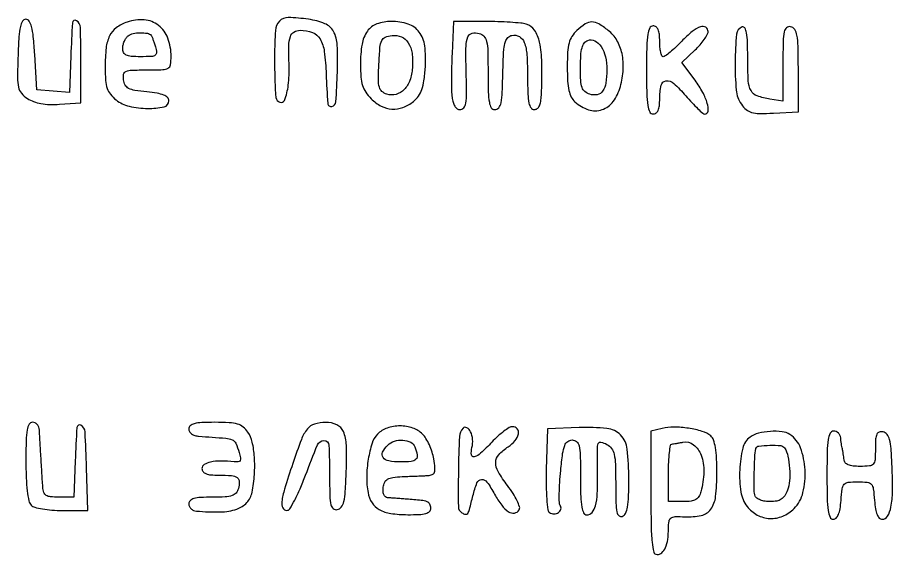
# Model space of a CAD drawing. Header units: millimetres. Extents: x 2712 to 3553, y 1367 to 1961.
# Drawn here: x 3299.2 to 3352.5, y 1457.4 to 1490.1 of the extents above; entities that cross this region are included whole.
import ezdxf

# ---------------------------------------------------------------- set-up
doc = ezdxf.new("R2010")
doc.units = ezdxf.units.MM

msp = doc.modelspace()

# ---------------------------------------------------------------- linework, layer by layer
for points in [[(3299.802, 1485.17, 0.059878), (3300.17, 1484.987, 0.041139), (3300.621, 1484.868, 0.035734), (3301.151, 1484.812, 0.024289), (3301.758, 1484.821), (3303.055, 1484.904), (3303.055, 1487.386, 0.007098), (3303.025, 1489.502, 0.250203), (3302.789, 1489.916, 0.567797), (3302.544, 1489.792, 0.007962), (3302.441, 1487.773), (3302.362, 1485.544), (3301.367, 1485.626), (3300.372, 1485.709), (3300.238, 1487.856, 0.007904), (3300.153, 1488.942, 0.037754), (3300.048, 1489.555, 0.079301), (3299.905, 1489.89, 0.257814), (3299.701, 1490.002, 0.261349), (3299.498, 1489.888, 0.083547), (3299.365, 1489.555, 0.03765), (3299.277, 1488.935, 0.007256), (3299.221, 1487.802, 0.006162), (3299.19, 1486.443, 0.057001), (3299.25, 1485.858, 0.123453), (3299.431, 1485.495, 0.0707)], [(3314.947, 1485.23, 0.259516), (3315.188, 1484.943, 0.407334), (3315.462, 1485.061, 0.069137), (3315.699, 1485.99, 0.036068), (3315.747, 1487.185, -0.010488), (3315.734, 1488.374, -0.073701), (3315.825, 1488.945, -0.18147), (3316.043, 1489.225, -0.137966), (3316.421, 1489.331, -0.09166), (3317.167, 1489.194, -0.169451), (3317.633, 1488.8, -0.102264), (3317.893, 1488.04, -0.022153), (3318.007, 1486.648, 0.008977), (3318.106, 1484.877, 0.450478), (3318.353, 1484.688, 0.338525), (3318.601, 1484.969, 0.008436), (3318.696, 1486.785, 0.020114), (3318.689, 1488.428, 0.114792), (3318.455, 1489.263, 0.172809), (3317.926, 1489.733, 0.060735), (3316.931, 1490.001, 0.028084), (3315.69, 1490.108, 0.215588), (3315.163, 1489.888, 0.172271), (3314.914, 1489.314, 0.01691), (3314.861, 1487.783, 0.003909), (3314.866, 1486.948, 0.004823), (3314.885, 1486.17, 0.004005), (3314.913, 1485.518, 0.035078)], [(3305.203, 1485.085, 0.110975), (3305.996, 1484.707, 0.052471), (3307.128, 1484.571, 0.056304), (3308.123, 1484.668, 0.353892), (3308.422, 1485.038, 0.204984), (3308.341, 1485.229, 0.09568), (3308.109, 1485.378, 0.053604), (3307.706, 1485.491, 0.016659), (3307.081, 1485.575, -0.014571), (3306.346, 1485.67, -0.079963), (3305.967, 1485.794, -0.146587), (3305.761, 1485.993, -0.092863), (3305.653, 1486.313, -0.084031), (3305.662, 1486.651, -0.247805), (3305.804, 1486.826, -0.093684), (3306.147, 1486.902, -0.007812), (3307.062, 1486.916, 0.007749), (3308.043, 1486.932, 0.1186), (3308.368, 1487.02, 0.231547), (3308.517, 1487.232, 0.039386), (3308.557, 1487.739, 0.088763), (3308.358, 1488.851, 0.139411), (3307.789, 1489.629, 0.147415), (3306.922, 1489.965, 0.103514), (3305.877, 1489.829, 0.074213), (3305.212, 1489.48, 0.121258), (3304.805, 1488.994, 0.08812), (3304.593, 1488.259, 0.026208), (3304.531, 1487.088, 0.016015), (3304.558, 1486.272, 0.064974), (3304.653, 1485.785, 0.092107), (3304.851, 1485.429, 0.053377)], [(3320.754, 1485.16, 0.076532), (3321.366, 1484.711, 0.104673), (3322.022, 1484.529, 0.106069), (3322.689, 1484.629, 0.080337), (3323.333, 1484.998, 0.067958), (3323.64, 1485.325, 0.071072), (3323.843, 1485.718, 0.050048), (3323.973, 1486.259, 0.016334), (3324.057, 1487.078, 0.048339), (3324.022, 1488.374, 0.129838), (3323.681, 1489.223, 0.154996), (3323.011, 1489.704, 0.079063), (3321.979, 1489.868, 0.086647), (3321.103, 1489.715, 0.151665), (3320.521, 1489.276, 0.116206), (3320.195, 1488.486, 0.040084), (3320.095, 1487.247, 0.019257), (3320.125, 1486.483, 0.057234), (3320.224, 1485.969, 0.072701), (3320.421, 1485.563, 0.047386)], [(3325.681, 1485.239, 0.046132), (3325.742, 1484.949, 0.067043), (3325.852, 1484.712, 0.085358), (3325.994, 1484.555, 0.167403), (3326.151, 1484.501, 0.213281), (3326.394, 1484.61, 0.146793), (3326.525, 1484.887, 0.039557), (3326.566, 1485.498, 0.003178), (3326.538, 1487.113, -0.010672), (3326.536, 1488.371, -0.0897), (3326.647, 1488.925, -0.245051), (3326.902, 1489.146, -0.122705), (3327.341, 1489.141, -0.144802), (3327.629, 1488.967, -0.130486), (3327.79, 1488.657, -0.049437), (3327.862, 1488.07, -0.005801), (3327.877, 1486.751, 0.006553), (3327.893, 1485.567, 0.037728), (3327.957, 1484.943, 0.090007), (3328.078, 1484.616, 0.264599), (3328.28, 1484.501, 0.215824), (3328.528, 1484.614, 0.135221), (3328.669, 1484.905, 0.035975), (3328.741, 1485.551, 0.0027), (3328.801, 1487.318, -0.010894), (3328.844, 1488.177, -0.058189), (3328.932, 1488.637, -0.123483), (3329.088, 1488.891, -0.147238), (3329.336, 1489.022, -0.180442), (3329.788, 1488.946, -0.174933), (3330.087, 1488.591, -0.07369), (3330.245, 1487.836, -0.014476), (3330.288, 1486.447, 0.008073), (3330.307, 1485.44, 0.042936), (3330.373, 1484.893, 0.100337), (3330.497, 1484.605, 0.245974), (3330.695, 1484.501, 0.161221), (3330.872, 1484.56, 0.117501), (3331.005, 1484.719, 0.07563), (3331.092, 1484.989, 0.03083), (3331.131, 1485.373, 0.01274), (3331.157, 1487.371, 0.049275), (3331.019, 1488.602, 0.092442), (3330.713, 1489.338, 0.184686), (3330.21, 1489.703, 0.041811), (3329.869, 1489.765, 0.00767), (3329.229, 1489.815, 0.008195), (3328.477, 1489.851, 0.007371), (3327.697, 1489.864), (3325.773, 1489.868), (3325.685, 1487.923, 0.005433), (3325.657, 1487.124, 0.00559), (3325.647, 1486.332, 0.005422), (3325.654, 1485.645, 0.023537)], [(3333.177, 1484.97, 0.104057), (3334.007, 1484.492, 0.161351), (3334.826, 1484.496, 0.15417), (3335.507, 1484.993, 0.092978), (3335.944, 1485.902, 0.050205), (3336.116, 1486.953, 0.068509), (3336.045, 1487.909, 0.077951), (3335.736, 1488.713, 0.095761), (3335.211, 1489.32, 0.034177), (3334.623, 1489.721, 0.13309), (3334.201, 1489.835, 0.14521), (3333.801, 1489.717, 0.043485), (3333.295, 1489.321, 0.064344), (3332.996, 1488.96, 0.076968), (3332.82, 1488.555, 0.050826), (3332.732, 1487.994, 0.013339), (3332.708, 1487.082, 0.013845), (3332.731, 1486.24, 0.040875), (3332.81, 1485.667, 0.061167), (3332.953, 1485.263, 0.094804)], [(3337.94, 1484.233, 0.162841), (3338.119, 1484.293, 0.129215), (3338.247, 1484.454, 0.076643), (3338.321, 1484.735, 0.026284), (3338.343, 1485.156, -0.052738), (3338.43, 1485.977, -0.320854), (3338.727, 1486.248, -0.217726), (3339.197, 1486.097, -0.030259), (3339.929, 1485.344, 0.009798), (3340.313, 1484.916, 0.01431), (3340.668, 1484.555, 0.009688), (3340.975, 1484.272, 0.188654), (3341.093, 1484.229, 0.37958), (3341.289, 1484.409, 0.095571), (3341.246, 1484.878, 0.05545), (3340.967, 1485.55, 0.03262), (3340.498, 1486.284), (3339.701, 1487.368), (3340.498, 1488.132, 0.021186), (3340.803, 1488.45, 0.025473), (3341.061, 1488.774, 0.025469), (3341.246, 1489.064, 0.130319), (3341.295, 1489.247, 0.253621), (3341.15, 1489.514, 0.23594), (3340.84, 1489.549, 0.085664), (3340.329, 1489.257, 0.027419), (3339.685, 1488.661, -0.011009), (3339.32, 1488.301, -0.01545), (3338.978, 1487.997, -0.011674), (3338.685, 1487.764, -0.163559), (3338.559, 1487.721, -0.30656), (3338.475, 1487.778, -0.038817), (3338.406, 1487.997, -0.0348), (3338.358, 1488.301, -0.021655), (3338.343, 1488.661, 0.025511), (3338.321, 1489.091, 0.075863), (3338.247, 1489.376, 0.129352), (3338.12, 1489.539, 0.164293), (3337.94, 1489.6, 0.286822), (3337.735, 1489.471, 0.076301), (3337.615, 1489.085, 0.032071), (3337.553, 1488.352, 0.005163), (3337.538, 1486.916, 0.005163), (3337.553, 1485.481, 0.032071), (3337.615, 1484.747, 0.076301), (3337.735, 1484.361, 0.286822)], [(3343.323, 1484.824, 0.063293), (3343.621, 1484.498, 0.109346), (3343.944, 1484.327, 0.067376), (3344.414, 1484.264, 0.012868), (3345.277, 1484.287), (3346.796, 1484.367), (3346.796, 1486.913, 0.005171), (3346.781, 1488.353, 0.038923), (3346.714, 1489.03, 0.10205), (3346.573, 1489.384, 0.202047), (3346.326, 1489.549, 0.227233), (3346.081, 1489.484, 0.166361), (3345.935, 1489.239, 0.047127), (3345.87, 1488.671, 0.00488), (3345.857, 1487.322), (3345.857, 1485.006), (3345.068, 1485.13, -0.048), (3344.288, 1485.331, -0.183053), (3343.913, 1485.653, -0.111996), (3343.746, 1486.244, -0.013077), (3343.71, 1487.625, 0.007999), (3343.694, 1488.601, 0.035519), (3343.635, 1489.171, 0.079232), (3343.532, 1489.47, 0.365043), (3343.374, 1489.533, 0.299089), (3343.027, 1489.095, 0.019486), (3342.942, 1487.396, 0.024458), (3343.007, 1485.687, 0.132579)], [(3305.94, 1488.996, -0.117789), (3306.233, 1489.133, -0.047103), (3306.677, 1489.181, -0.046497), (3307.107, 1489.147, -0.171945), (3307.34, 1489.016, -0.082259), (3307.379, 1488.954, -0.006965), (3307.449, 1488.777, -0.00909), (3307.525, 1488.563, -0.006909), (3307.602, 1488.325, -0.05131), (3307.671, 1487.98, -0.275697), (3307.591, 1487.814, -0.136517), (3307.354, 1487.736, -0.011297), (3306.696, 1487.721, -0.01735), (3306.122, 1487.741, -0.091019), (3305.817, 1487.819, -0.175553), (3305.661, 1487.973, -0.111255), (3305.605, 1488.225, -0.058053), (3305.63, 1488.438, -0.044683), (3305.703, 1488.659, -0.04582), (3305.812, 1488.857, -0.076464)], [(3322.023, 1489.012, -0.13), (3322.595, 1488.929, -0.152277), (3323.012, 1488.575, -0.109553), (3323.242, 1487.939, -0.048794), (3323.269, 1487.044, -0.06844), (3323.111, 1486.281, -0.107723), (3322.76, 1485.714, -0.135386), (3322.269, 1485.426, -0.143483), (3321.712, 1485.438, -0.100134), (3321.409, 1485.606, -0.152153), (3321.25, 1485.859, -0.068331), (3321.194, 1486.307, -0.008816), (3321.224, 1487.274, -0.008197), (3321.29, 1488.301, -0.087791), (3321.395, 1488.703, -0.191022), (3321.608, 1488.906, -0.067565)], [(3333.954, 1488.713, -0.211761), (3334.385, 1488.691, -0.131558), (3334.768, 1488.348, -0.089749), (3335.033, 1487.723, -0.056443), (3335.119, 1486.932, -0.034069), (3335.059, 1486.114, -0.11629), (3334.866, 1485.62, -0.194892), (3334.54, 1485.405, -0.126825), (3334.083, 1485.43, -0.096698), (3333.785, 1485.592, -0.137004), (3333.614, 1485.839, -0.071205), (3333.533, 1486.261, -0.012228), (3333.513, 1487.077, -0.014323), (3333.534, 1487.806, -0.05161), (3333.608, 1488.264, -0.089859), (3333.743, 1488.55, -0.146629)], [(3300.023, 1460.404, 0.132248), (3300.241, 1460.279, 0.022638), (3300.711, 1460.176, 0.023305), (3301.288, 1460.105, 0.018931), (3301.911, 1460.082), (3303.477, 1460.082), (3303.401, 1462.698, 0.006682), (3303.308, 1464.865, 0.252024), (3303.06, 1465.269, 0.556569), (3302.813, 1465.137, 0.007827), (3302.709, 1463.101), (3302.631, 1460.887), (3301.703, 1460.887, -0.023931), (3301.207, 1460.911, -0.116003), (3300.942, 1461, -0.170438), (3300.799, 1461.179, -0.06815), (3300.735, 1461.491, -0.000864), (3300.673, 1462.459, -0.000651), (3300.608, 1463.525, -0.000549), (3300.551, 1464.491, -0.003542), (3300.527, 1464.979, 0.083513), (3300.488, 1465.158, 0.089364), (3300.394, 1465.311, 0.095858), (3300.259, 1465.413, 0.114363), (3300.104, 1465.449, 0.27079), (3299.901, 1465.33, 0.086256), (3299.78, 1464.988, 0.036092), (3299.717, 1464.336, 0.006131), (3299.701, 1463.087, 0.010168), (3299.722, 1462.074, 0.019692), (3299.787, 1461.267, 0.020534), (3299.884, 1460.662, 0.147006)], [(3310.1, 1460.042, 0.025621), (3311.569, 1459.991, 0.077286), (3312.554, 1460.162, 0.125154), (3313.166, 1460.558, 0.138311), (3313.487, 1461.185, 0.031808), (3313.633, 1462.27, 0.034536), (3313.634, 1463.334, 0.037383), (3313.503, 1464.249, 0.098735), (3313.237, 1464.852, 0.072796), (3312.946, 1465.161, 0.095545), (3312.603, 1465.339, 0.058926), (3312.099, 1465.426, 0.013165), (3311.225, 1465.449, 0.010767), (3310.419, 1465.431, 0.051084), (3309.963, 1465.365, 0.114018), (3309.72, 1465.24, 0.220855), (3309.63, 1465.046, 0.14062), (3309.676, 1464.887, 0.094618), (3309.805, 1464.748, 0.079506), (3310, 1464.648, 0.062035), (3310.234, 1464.602, -0.002274), (3311.892, 1464.479, -0.075274), (3312.28, 1464.388, -0.195594), (3312.495, 1464.182, -0.030151), (3312.707, 1463.616, -0.026484), (3312.789, 1463.29, -0.171113), (3312.765, 1463.124, -0.246344), (3312.65, 1463.045, -0.056087), (3312.405, 1463.043, 0.023664), (3311.58, 1463.091, 0.054153), (3310.961, 1463.03, 0.087102), (3310.57, 1462.874, 0.259861), (3310.435, 1462.631, 0.172496), (3310.5, 1462.449, 0.129351), (3310.674, 1462.322, 0.071579), (3310.982, 1462.25, 0.021793), (3311.464, 1462.229, -0.017572), (3312.239, 1462.201, -0.133968), (3312.58, 1462.082, -0.242903), (3312.708, 1461.843, -0.067714), (3312.655, 1461.408, -0.117391), (3312.514, 1461.143, -0.133065), (3312.274, 1460.984, -0.06715), (3311.856, 1460.906, -0.012561), (3311.075, 1460.887, 0.012528), (3310.355, 1460.869, 0.055465), (3309.938, 1460.801, 0.119396), (3309.714, 1460.676, 0.208891), (3309.63, 1460.484, 0.112881), (3309.666, 1460.328, 0.091567), (3309.768, 1460.188, 0.085658), (3309.92, 1460.087, 0.082374)], [(3315.613, 1460.082, 0.260406), (3315.786, 1460.178, 0.015812), (3316.092, 1460.712, 0.020346), (3316.425, 1461.405, 0.013363), (3316.754, 1462.227, -0.010171), (3317.479, 1464.074, -0.306334), (3317.875, 1464.335, -0.396179), (3318.172, 1464.049, -0.012328), (3318.217, 1462.209, 0.005351), (3318.23, 1460.955, 0.050289), (3318.296, 1460.421, 0.173621), (3318.442, 1460.191, 0.215647), (3318.687, 1460.132, 0.189995), (3318.931, 1460.287, 0.10025), (3319.084, 1460.619, 0.042339), (3319.175, 1461.237, 0.006759), (3319.235, 1462.459, 0.016075), (3319.239, 1464.056, 0.09218), (3319.061, 1464.88, 0.186273), (3318.662, 1465.296, 0.111209), (3317.983, 1465.445, 0.07254), (3317.302, 1465.341, 0.150976), (3316.861, 1465.043, 0.078143), (3316.497, 1464.406, 0.010301), (3315.971, 1462.936, 0.005952), (3315.471, 1461.38, 0.043607), (3315.307, 1460.616, 0.14304), (3315.368, 1460.237, 0.289495)], [(3320.56, 1461.166, 0.09573), (3320.804, 1460.549, 0.12465), (3321.245, 1460.134, 0.091453), (3321.943, 1459.899, 0.034005), (3322.98, 1459.822, 0.012876), (3323.681, 1459.836, 0.056873), (3324.088, 1459.901, 0.122379), (3324.307, 1460.025, 0.205578), (3324.389, 1460.216, 0.119534), (3324.328, 1460.465, 0.186255), (3324.165, 1460.611, 0.065503), (3323.81, 1460.693, 0.006126), (3322.913, 1460.769, -0.000474), (3322.579, 1460.793, -0.000457), (3322.24, 1460.819, -0.000451), (3321.942, 1460.842, -0.001664), (3321.754, 1460.857, -0.159655), (3321.619, 1460.914, -0.113632), (3321.523, 1461.047, -0.084869), (3321.476, 1461.247, -0.050784), (3321.486, 1461.491, -0.078054), (3321.581, 1461.802, -0.153094), (3321.757, 1461.989, -0.09692), (3322.07, 1462.092, -0.020455), (3322.645, 1462.14, 0.000038), (3323.093, 1462.159, 0.000035), (3323.551, 1462.178, 0.000035), (3323.958, 1462.195, 0.00012), (3324.223, 1462.207, 0.089709), (3324.478, 1462.264, 0.213701), (3324.607, 1462.404, 0.106929), (3324.638, 1462.672, 0.015616), (3324.567, 1463.219, 0.037262), (3324.467, 1463.637, 0.028933), (3324.299, 1464.073, 0.029678), (3324.093, 1464.463, 0.060364), (3323.879, 1464.736, 0.116407), (3323.286, 1465.102, 0.081426), (3322.508, 1465.228, 0.081284), (3321.729, 1465.098, 0.115215), (3321.134, 1464.727, 0.121552), (3320.803, 1464.178, 0.035183), (3320.576, 1463.208, 0.035485), (3320.479, 1462.124, 0.051094)], [(3326.284, 1459.937, 0.087944), (3326.506, 1459.849, 0.308947), (3326.641, 1459.905, 0.079947), (3326.746, 1460.145, 0.004061), (3326.956, 1460.974, -0.032563), (3327.204, 1461.763, -0.290493), (3327.484, 1461.97, -0.26246), (3327.814, 1461.813, -0.028183), (3328.28, 1461.067, 0.034594), (3328.712, 1460.394, 0.090261), (3329.131, 1460.003, 0.179002), (3329.49, 1459.924, 0.2235), (3329.772, 1460.109, 0.219068), (3329.796, 1460.301, 0.033232), (3329.65, 1460.672, 0.031543), (3329.403, 1461.119, 0.020976), (3329.067, 1461.6, -0.029542), (3328.495, 1462.448, -0.138653), (3328.346, 1463.012, -0.184625), (3328.534, 1463.478, -0.06088), (3329.108, 1463.963, 0.070571), (3329.529, 1464.333, 0.123768), (3329.735, 1464.746, 0.232219), (3329.661, 1465.047, 0.222168), (3329.375, 1465.18, 0.136446), (3329.175, 1465.125, 0.023909), (3328.846, 1464.904, 0.024382), (3328.476, 1464.601, 0.019764), (3328.109, 1464.241, -0.015558), (3327.427, 1463.562, -0.121539), (3327.039, 1463.345, -0.465389), (3326.865, 1463.464, -0.085957), (3326.898, 1463.908, 0.083101), (3326.938, 1464.401, 0.086263), (3326.813, 1464.874, 0.153219), (3326.591, 1465.12, 0.341997), (3326.356, 1465.09, 0.187858), (3326.131, 1464.578, 0.007179), (3326.071, 1462.464, 0.006046), (3326.067, 1460.321, 0.257192)], [(3331.632, 1459.949, 0.142961), (3331.903, 1459.874, 0.144492), (3332.172, 1459.958, 0.178846), (3332.316, 1460.156, 0.210023), (3332.284, 1460.385, -0.132206), (3332.227, 1460.573, -0.009635), (3332.223, 1461.119, -0.012928), (3332.247, 1461.78, -0.009411), (3332.307, 1462.513, -0.008354), (3332.427, 1463.541, -0.056145), (3332.552, 1464.038, -0.139797), (3332.733, 1464.283, -0.165836), (3333.003, 1464.375, -0.18333), (3333.275, 1464.272, -0.157735), (3333.431, 1464.008, -0.049859), (3333.499, 1463.442, -0.00512), (3333.513, 1462.094, 0.006737), (3333.528, 1460.922, 0.03502), (3333.591, 1460.279, 0.076825), (3333.707, 1459.93, 0.281373), (3333.897, 1459.813, 0.220987), (3334.22, 1459.963, 0.112439), (3334.429, 1460.369, 0.053418), (3334.539, 1461.112, 0.012773), (3334.556, 1462.363, -0.002401), (3334.546, 1463.815, -0.079195), (3334.6, 1464.159, -0.393644), (3334.759, 1464.247, -0.062082), (3335.123, 1464.107, -0.114545), (3335.406, 1463.859, -0.101503), (3335.566, 1463.5, -0.047322), (3335.642, 1462.896, -0.007358), (3335.659, 1461.691, 0.005865), (3335.673, 1460.53, 0.044441), (3335.734, 1459.987, 0.153198), (3335.862, 1459.757, 0.289729), (3336.062, 1459.716, 0.194867), (3336.259, 1459.9, 0.064906), (3336.38, 1460.284, 0.035435), (3336.447, 1460.921, 0.008406), (3336.464, 1461.989, 0.028188), (3336.361, 1463.821, 0.16533), (3335.956, 1464.68, 0.178666), (3335.13, 1465.078, 0.034046), (3333.435, 1465.125), (3331.502, 1465.046), (3331.431, 1462.581, 0.009353), (3331.421, 1461.58, 0.016811), (3331.456, 1460.759, 0.012991), (3331.521, 1460.12, 0.226081)], [(3338.18, 1457.398, 0.182126), (3338.474, 1457.509, 0.109743), (3338.697, 1457.814, 0.071361), (3338.836, 1458.314, 0.032013), (3338.88, 1458.995, -0.037347), (3338.912, 1459.428, -0.206517), (3339.033, 1459.621, -0.148113), (3339.283, 1459.703, -0.016847), (3339.886, 1459.694, 0.066209), (3340.878, 1459.777, 0.183712), (3341.455, 1460.154, 0.130399), (3341.752, 1460.921, 0.027413), (3341.831, 1462.371, 0.011847), (3341.81, 1463.269, 0.029794), (3341.74, 1463.919, 0.040758), (3341.625, 1464.374, 0.138018), (3341.453, 1464.624, 0.101366), (3340.936, 1464.9, 0.034469), (3340.102, 1465.086, 0.034857), (3339.211, 1465.159, 0.064428), (3338.492, 1465.074), (3337.806, 1464.902), (3337.806, 1461.15, 0.003663), (3337.821, 1459.179, 0.021167), (3337.88, 1458.139, 0.038442), (3337.985, 1457.549, 0.341909)], [(3348.927, 1459.545, 0.199886), (3349.103, 1459.618, 0.098074), (3349.24, 1459.824, 0.058471), (3349.338, 1460.173, 0.021194), (3349.397, 1460.686, -0.015201), (3349.47, 1461.401, -0.150499), (3349.595, 1461.672, -0.186387), (3349.839, 1461.796, -0.025798), (3350.418, 1461.826, -0.025798), (3350.997, 1461.796, -0.186387), (3351.242, 1461.672, -0.150499), (3351.366, 1461.401, -0.015201), (3351.44, 1460.686, 0.02139), (3351.499, 1460.177, 0.057311), (3351.597, 1459.827, 0.094876), (3351.732, 1459.619, 0.204183), (3351.905, 1459.545, 0.264842), (3352.237, 1459.734, 0.087486), (3352.443, 1460.28, 0.044617), (3352.536, 1461.236, 0.011929), (3352.511, 1462.766, 0.008054), (3352.451, 1463.844, 0.046121), (3352.357, 1464.408, 0.104214), (3352.203, 1464.716, 0.179494), (3351.961, 1464.862, 0.121809), (3351.727, 1464.849, 0.212302), (3351.582, 1464.724, 0.094547), (3351.509, 1464.437, 0.015163), (3351.492, 1463.858, -0.015162), (3351.471, 1463.166, -0.163739), (3351.367, 1462.91, -0.194712), (3351.138, 1462.792, -0.022937), (3350.553, 1462.765, -0.027085), (3350.129, 1462.788, -0.071126), (3349.834, 1462.863, -0.113425), (3349.656, 1462.99, -0.162289), (3349.58, 1463.168, 0.009317), (3349.562, 1463.342, 0.00712), (3349.536, 1463.531, 0.007206), (3349.507, 1463.708, 0.016818), (3349.479, 1463.839, -0.016818), (3349.451, 1463.97, -0.007206), (3349.422, 1464.146, -0.00712), (3349.396, 1464.336, -0.009317), (3349.379, 1464.509, 0.096336), (3349.335, 1464.663, 0.089759), (3349.237, 1464.794, 0.089893), (3349.099, 1464.881, 0.097006), (3348.943, 1464.912, 0.286822), (3348.737, 1464.784, 0.076301), (3348.617, 1464.398, 0.032071), (3348.555, 1463.664, 0.005163), (3348.54, 1462.229, 0.005383), (3348.555, 1460.824, 0.030442), (3348.617, 1460.077, 0.066731), (3348.731, 1459.673, 0.298687)], [(3343.673, 1460.324, 0.103157), (3344.295, 1459.801, 0.112817), (3345.056, 1459.592, 0.110938), (3345.841, 1459.733, 0.097102), (3346.535, 1460.199, 0.137865), (3347.08, 1461.17, 0.073264), (3347.206, 1462.555, 0.074523), (3346.931, 1463.889, 0.158658), (3346.286, 1464.707, 0.120527), (3345.813, 1464.879, 0.043071), (3345.089, 1464.895, 0.043254), (3344.36, 1464.785, 0.099128), (3343.858, 1464.553, 0.178271), (3343.406, 1463.872, 0.047525), (3343.222, 1462.562, 0.048045), (3343.293, 1461.203, 0.130301)], [(3321.759, 1464.053, -0.121831), (3322.167, 1464.299, -0.090756), (3322.691, 1464.362, -0.099899), (3323.161, 1464.237, -0.188315), (3323.421, 1463.951, -0.044887), (3323.562, 1463.455, -0.247018), (3323.483, 1463.198, -0.17661), (3323.198, 1463.065, -0.022471), (3322.511, 1463.034, -0.043643), (3321.821, 1463.094, -0.192659), (3321.481, 1463.305, -0.281331), (3321.453, 1463.628, -0.081041)], [(3339.081, 1464.128, 0.012207), (3339.189, 1464.141, 0.003138), (3339.362, 1464.169, 0.003193), (3339.56, 1464.202, 0.003242), (3339.756, 1464.239, -0.214309), (3340.406, 1464.084, -0.142189), (3340.867, 1463.456, -0.094669), (3341.033, 1462.432, -0.058675), (3340.857, 1461.222, -0.070449), (3340.73, 1460.925, -0.129155), (3340.543, 1460.742, -0.098574), (3340.252, 1460.647, -0.030216), (3339.787, 1460.618), (3338.88, 1460.618), (3338.88, 1462.363, -0.010822), (3338.894, 1463.033, -0.017568), (3338.939, 1463.601, -0.011726), (3339.001, 1464.052, -0.339366)], [(3344.214, 1463.849, -0.318635), (3344.386, 1464.003, -0.023658), (3345.053, 1464.049, -0.024823), (3345.725, 1464.03, -0.239254), (3345.961, 1463.886, -0.088486), (3346.159, 1463.387, -0.033626), (3346.259, 1462.643, -0.033837), (3346.258, 1461.879, -0.073663), (3346.132, 1461.308, -0.052396), (3345.964, 1460.975, -0.104777), (3345.757, 1460.766, -0.100277), (3345.477, 1460.654, -0.045213), (3345.081, 1460.618, -0.039691), (3344.769, 1460.643, -0.048326), (3344.487, 1460.717, -0.055692), (3344.27, 1460.825, -0.161715), (3344.167, 1460.954, -0.087318), (3344.104, 1461.299, -0.005764), (3344.109, 1462.312, -0.008061), (3344.141, 1463.31, -0.043111)]]:
    msp.add_lwpolyline(points, format="xyb", close=True)

doc.saveas('drawing.dxf')
